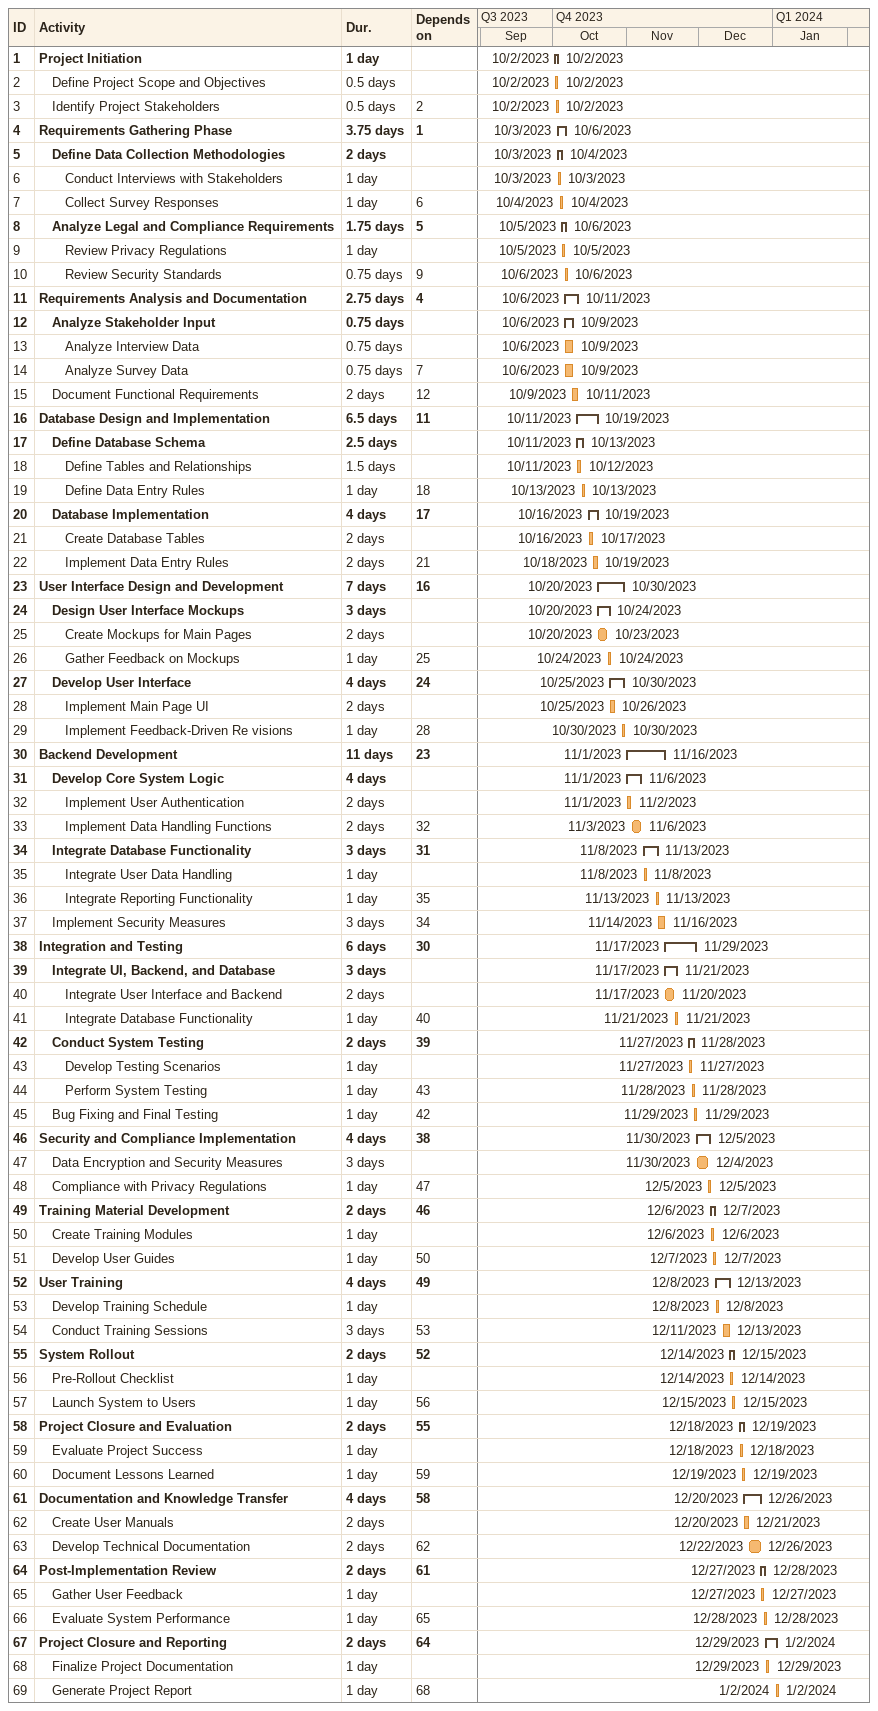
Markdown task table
| ID | Level | Task | Duration | Start | Finish | Predecessors |
|---|---|---|---|---|---|---|
| 1 | 1 | **Project Initiation** | 1d | 2023-10-02 | 2023-10-02 |  |
| 2 | 2 | Define Project Scope and Objectives | 0.5d | 2023-10-02 | 2023-10-02 |  |
| 3 | 2 | Identify Project Stakeholders | 0.5d | 2023-10-02 | 2023-10-02 | 2 |
| 4 | 1 | **Requirements Gathering Phase** | 3.75d | 2023-10-03 | 2023-10-06 | 1 |
| 5 | 2 | **Define Data Collection Methodologies** | 2d | 2023-10-03 | 2023-10-04 |  |
| 6 | 3 | Conduct Interviews with Stakeholders | 1d | 2023-10-03 | 2023-10-03 |  |
| 7 | 3 | Collect Survey Responses | 1d | 2023-10-04 | 2023-10-04 | 6 |
| 8 | 2 | **Analyze Legal and Compliance Requirements** | 1.75d | 2023-10-05 | 2023-10-06 | 5 |
| 9 | 3 | Review Privacy Regulations | 1d | 2023-10-05 | 2023-10-05 |  |
| 10 | 3 | Review Security Standards | 0.75d | 2023-10-06 | 2023-10-06 | 9 |
| 11 | 1 | **Requirements Analysis and Documentation** | 2.75d | 2023-10-06 | 2023-10-11 | 4 |
| 12 | 2 | **Analyze Stakeholder Input** | 0.75d | 2023-10-06 | 2023-10-09 |  |
| 13 | 3 | Analyze Interview Data | 0.75d | 2023-10-06 | 2023-10-09 |  |
| 14 | 3 | Analyze Survey Data | 0.75d | 2023-10-06 | 2023-10-09 | 7 |
| 15 | 2 | Document Functional Requirements | 2d | 2023-10-09 | 2023-10-11 | 12 |
| 16 | 1 | **Database Design and Implementation** | 6.5d | 2023-10-11 | 2023-10-19 | 11 |
| 17 | 2 | **Define Database Schema** | 2.5d | 2023-10-11 | 2023-10-13 |  |
| 18 | 3 | Define Tables and Relationships | 1.5d | 2023-10-11 | 2023-10-12 |  |
| 19 | 3 | Define Data Entry Rules | 1d | 2023-10-13 | 2023-10-13 | 18 |
| 20 | 2 | **Database Implementation** | 4d | 2023-10-16 | 2023-10-19 | 17 |
| 21 | 3 | Create Database Tables | 2d | 2023-10-16 | 2023-10-17 |  |
| 22 | 3 | Implement Data Entry Rules | 2d | 2023-10-18 | 2023-10-19 | 21 |
| 23 | 1 | **User Interface Design and Development** | 7d | 2023-10-20 | 2023-10-30 | 16 |
| 24 | 2 | **Design User Interface Mockups** | 3d | 2023-10-20 | 2023-10-24 |  |
| 25 | 3 | Create Mockups for Main Pages | 2d | 2023-10-20 | 2023-10-23 |  |
| 26 | 3 | Gather Feedback on Mockups | 1d | 2023-10-24 | 2023-10-24 | 25 |
| 27 | 2 | **Develop User Interface** | 4d | 2023-10-25 | 2023-10-30 | 24 |
| 28 | 3 | Implement Main Page UI | 2d | 2023-10-25 | 2023-10-26 |  |
| 29 | 3 | Implement Feedback-Driven Re visions | 1d | 2023-10-30 | 2023-10-30 | 28 |
| 30 | 1 | **Backend Development** | 11d | 2023-11-01 | 2023-11-16 | 23 |
| 31 | 2 | **Develop Core System Logic** | 4d | 2023-11-01 | 2023-11-06 |  |
| 32 | 3 | Implement User Authentication | 2d | 2023-11-01 | 2023-11-02 |  |
| 33 | 3 | Implement Data Handling Functions | 2d | 2023-11-03 | 2023-11-06 | 32 |
| 34 | 2 | **Integrate Database Functionality** | 3d | 2023-11-08 | 2023-11-13 | 31 |
| 35 | 3 | Integrate User Data Handling | 1d | 2023-11-08 | 2023-11-08 |  |
| 36 | 3 | Integrate Reporting Functionality | 1d | 2023-11-13 | 2023-11-13 | 35 |
| 37 | 2 | Implement Security Measures | 3d | 2023-11-14 | 2023-11-16 | 34 |
| 38 | 1 | **Integration and Testing** | 6d | 2023-11-17 | 2023-11-29 | 30 |
| 39 | 2 | **Integrate UI, Backend, and Database** | 3d | 2023-11-17 | 2023-11-21 |  |
| 40 | 3 | Integrate User Interface and Backend | 2d | 2023-11-17 | 2023-11-20 |  |
| 41 | 3 | Integrate Database Functionality | 1d | 2023-11-21 | 2023-11-21 | 40 |
| 42 | 2 | **Conduct System Testing** | 2d | 2023-11-27 | 2023-11-28 | 39 |
| 43 | 3 | Develop Testing Scenarios | 1d | 2023-11-27 | 2023-11-27 |  |
| 44 | 3 | Perform System Testing | 1d | 2023-11-28 | 2023-11-28 | 43 |
| 45 | 2 | Bug Fixing and Final Testing | 1d | 2023-11-29 | 2023-11-29 | 42 |
| 46 | 1 | **Security and Compliance Implementation** | 4d | 2023-11-30 | 2023-12-05 | 38 |
| 47 | 2 | Data Encryption and Security Measures | 3d | 2023-11-30 | 2023-12-04 |  |
| 48 | 2 | Compliance with Privacy Regulations | 1d | 2023-12-05 | 2023-12-05 | 47 |
| 49 | 1 | **Training Material Development** | 2d | 2023-12-06 | 2023-12-07 | 46 |
| 50 | 2 | Create Training Modules | 1d | 2023-12-06 | 2023-12-06 |  |
| 51 | 2 | Develop User Guides | 1d | 2023-12-07 | 2023-12-07 | 50 |
| 52 | 1 | **User Training** | 4d | 2023-12-08 | 2023-12-13 | 49 |
| 53 | 2 | Develop Training Schedule | 1d | 2023-12-08 | 2023-12-08 |  |
| 54 | 2 | Conduct Training Sessions | 3d | 2023-12-11 | 2023-12-13 | 53 |
| 55 | 1 | **System Rollout** | 2d | 2023-12-14 | 2023-12-15 | 52 |
| 56 | 2 | Pre-Rollout Checklist | 1d | 2023-12-14 | 2023-12-14 |  |
| 57 | 2 | Launch System to Users | 1d | 2023-12-15 | 2023-12-15 | 56 |
| 58 | 1 | **Project Closure and Evaluation** | 2d | 2023-12-18 | 2023-12-19 | 55 |
| 59 | 2 | Evaluate Project Success | 1d | 2023-12-18 | 2023-12-18 |  |
| 60 | 2 | Document Lessons Learned | 1d | 2023-12-19 | 2023-12-19 | 59 |
| 61 | 1 | **Documentation and Knowledge Transfer** | 4d | 2023-12-20 | 2023-12-26 | 58 |
| 62 | 2 | Create User Manuals | 2d | 2023-12-20 | 2023-12-21 |  |
| 63 | 2 | Develop Technical Documentation | 2d | 2023-12-22 | 2023-12-26 | 62 |
| 64 | 1 | **Post-Implementation Review** | 2d | 2023-12-27 | 2023-12-28 | 61 |
| 65 | 2 | Gather User Feedback | 1d | 2023-12-27 | 2023-12-27 |  |
| 66 | 2 | Evaluate System Performance | 1d | 2023-12-28 | 2023-12-28 | 65 |
| 67 | 1 | **Project Closure and Reporting** | 2d | 2023-12-29 | 2024-01-02 | 64 |
| 68 | 2 | Finalize Project Documentation | 1d | 2023-12-29 | 2023-12-29 |  |
| 69 | 2 | Generate Project Report | 1d | 2024-01-02 | 2024-01-02 | 68 |
